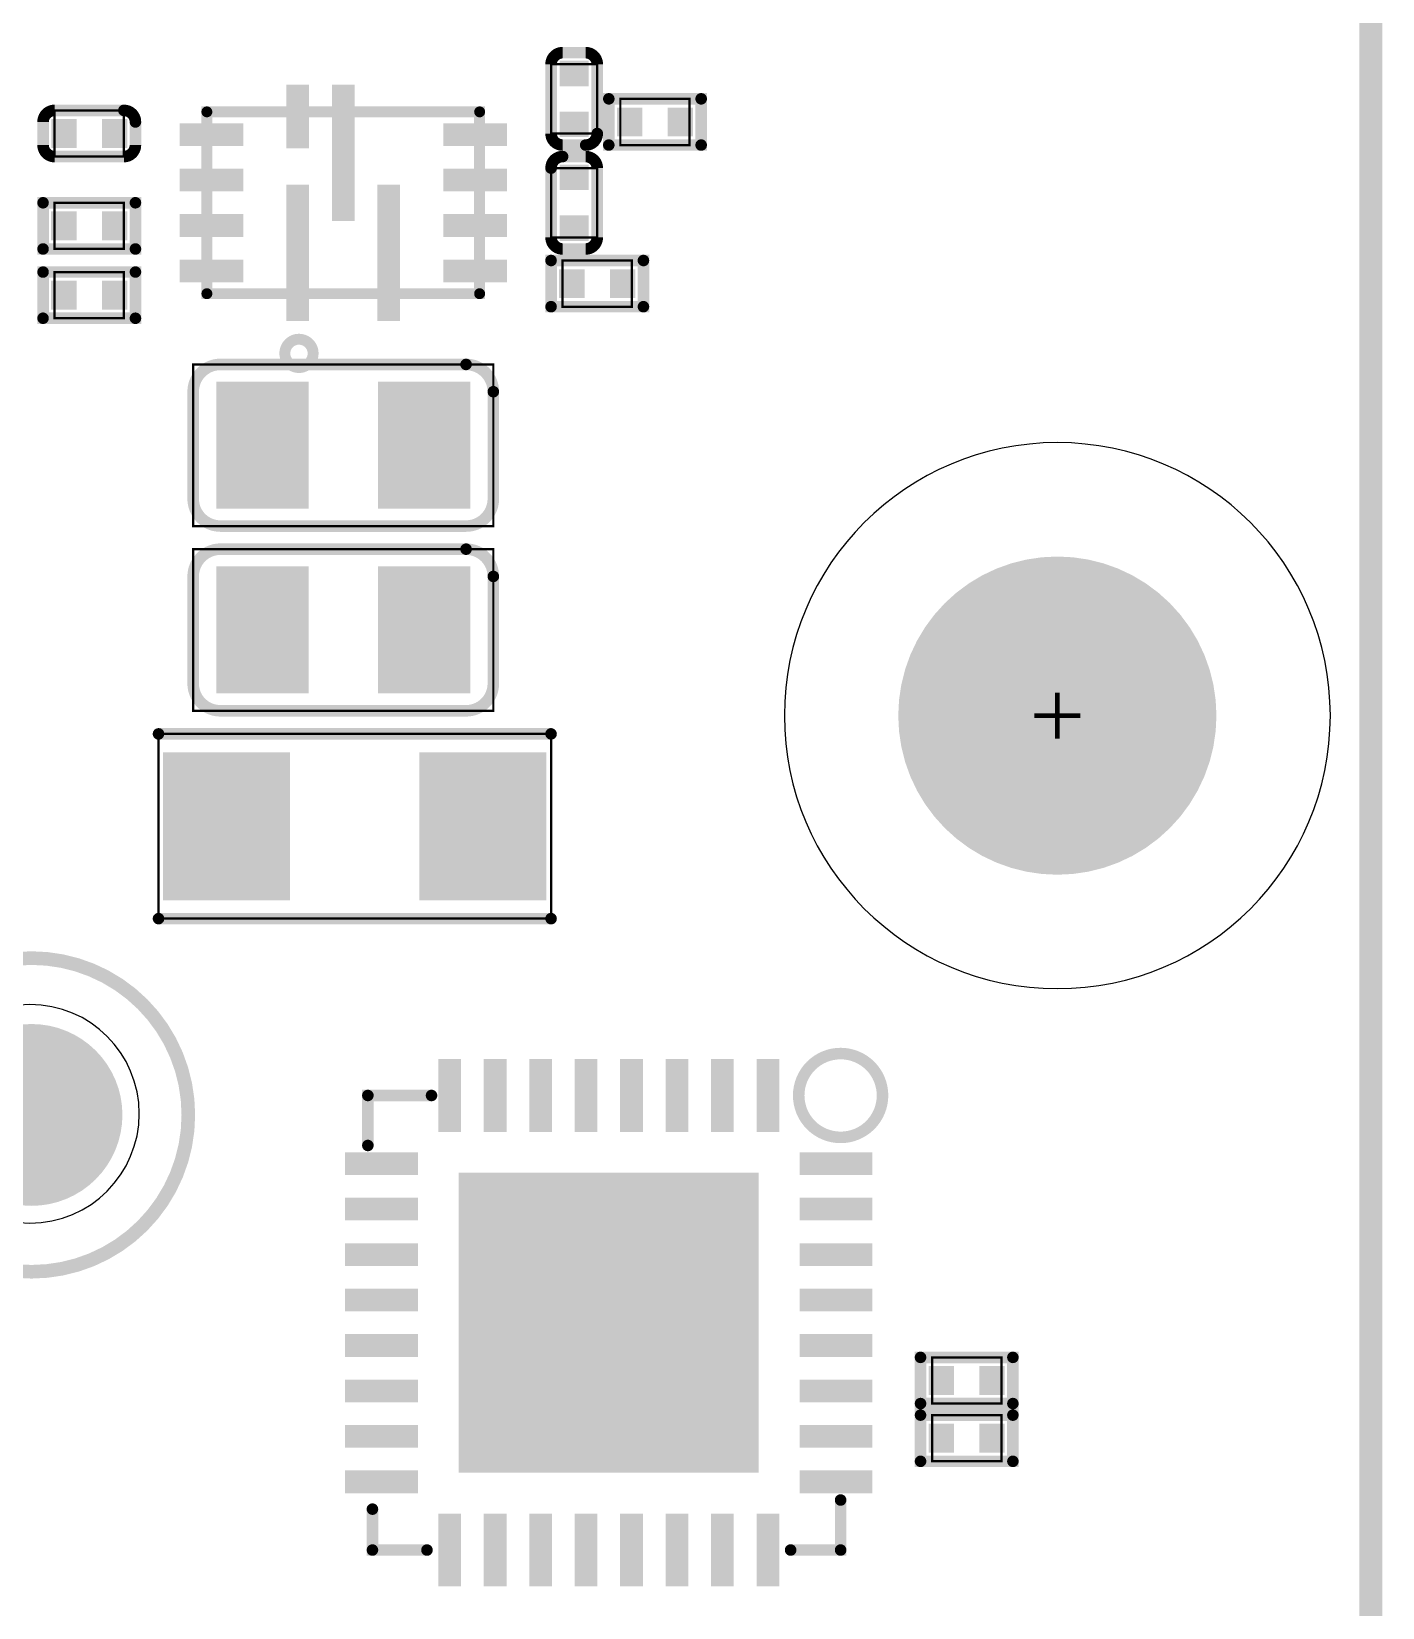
# Model space of a CAD drawing. Extents: x 60 to 160, y 44 to 135.
# Drawn here: x 145.16 to 160.02, y 71.93 to 89.26 of the extents above; entities that cross this region are included whole.
import ezdxf

# ---------------------------------------------------------------- set-up
doc = ezdxf.new("R2010")
doc.units = 0
doc.linetypes.add('KEEPOUT_00001000$0', pattern=[2, 1, 1])
doc.linetypes.add('KEEPOUT_10010100$0', pattern=[2, 1, 1])
for name, color, linetype in [('BOARD_OUTLINE_00', 255, 'CONTINUOUS'), ('DRIL_NPLTE_THRU_01', 3, 'CONTINUOUS'), ('DRIL_NPLTE_THRU_02', 253, 'CONTINUOUS'), ('DRIL_NPLTE_THRU_03', 4, 'CONTINUOUS'), ('DRIL_NPLTE_THRU_04', 253, 'CONTINUOUS'), ('DRIL_NPLTE_THRU_05', 210, 'CONTINUOUS'), ('DRIL_NPLTE_THRU_06', 253, 'CONTINUOUS'), ('DRIL_NPLTE_THRU_07', 57, 'CONTINUOUS'), ('DRIL_NPLTE_THRU_08', 231, 'CONTINUOUS'), ('DRIL_NPLTE_THRU_09', 253, 'CONTINUOUS'), ('DRIL_NPLTE_THRU_10', 112, 'CONTINUOUS'), ('DRIL_NPLTE_THRU_11', 216, 'CONTINUOUS'), ('DRIL_NPLTE_THRU_12', 5, 'CONTINUOUS'), ('DRIL_PLTE_THRU_01', 3, 'CONTINUOUS'), ('DRIL_PLTE_THRU_02', 253, 'CONTINUOUS'), ('DRIL_PLTE_THRU_03', 4, 'CONTINUOUS'), ('DRIL_PLTE_THRU_04', 253, 'CONTINUOUS'), ('DRIL_PLTE_THRU_05', 210, 'CONTINUOUS'), ('DRIL_PLTE_THRU_06', 253, 'CONTINUOUS'), ('DRIL_PLTE_THRU_07', 57, 'CONTINUOUS'), ('DRIL_PLTE_THRU_08', 231, 'CONTINUOUS'), ('DRIL_PLTE_THRU_09', 253, 'CONTINUOUS'), ('DRIL_PLTE_THRU_10', 112, 'CONTINUOUS'), ('DRIL_PLTE_THRU_11', 216, 'CONTINUOUS'), ('DRIL_PLTE_THRU_12', 5, 'CONTINUOUS'), ('DRIL_SYMBOL', 255, 'CONTINUOUS'), ('KEEPOUT_-1', 255, 'CONTINUOUS'), ('KEEPOUT_01', 43, 'CONTINUOUS'), ('PADS_BOT', 5, 'CONTINUOUS'), ('PADS_INNER', 3, 'CONTINUOUS'), ('PADS_TOP', 3, 'CONTINUOUS'), ('PADS_XR_121', 43, 'CONTINUOUS'), ('PART_TOP_2DLINE_00', 255, 'CONTINUOUS'), ('PART_TOP_2DLINE_01', 255, 'CONTINUOUS'), ('PART_TOP_2DLINE_116', 255, 'CONTINUOUS'), ('PART_TOP_2DLINE_117', 255, 'CONTINUOUS'), ('PART_TOP_2DLINE_118', 255, 'CONTINUOUS'), ('PART_TOP_2DLINE_119', 255, 'CONTINUOUS'), ('PART_TOP_2DLINE_126', 255, 'CONTINUOUS'), ('PART_TOP_COPPER_121', 255, 'CONTINUOUS'), ('PART_TOP_CUTOUT_01', 255, 'CONTINUOUS')]:
    doc.layers.add(name, color=color, linetype=linetype)

# ---------------------------------------------------------------- blocks, each defined once
blk = doc.blocks.new('BOARD_62')
at = {"layer": 'BOARD_OUTLINE_00', "const_width": 0.254}
blk.add_lwpolyline([(-3, 71.247506, -0.396432827), (0, 74.247506), (94.190152, 74.247506, -0.365948033), (97.190152, 71.247506), (97.190152, 3, -0.372393427), (94.190152, 0), (0, 0, -0.406057892), (-3, 3)], format="xyb", close=True, dxfattribs=at)
blk = doc.blocks.new('SMOOTH_0$127')
at = {"const_width": 0.0635}
blk.add_lwpolyline([(-0.03175, 0, 1), (0.03175, 0, 1)], format="xyb", close=True, dxfattribs=at)
blk = doc.blocks.new('SMOOTH_0$0254')
at = {"const_width": 0.0127}
blk.add_lwpolyline([(-0.00635, 0, 1), (0.00635, 0, 1)], format="xyb", close=True, dxfattribs=at)
blk = doc.blocks.new('PART_BODY_TOP_9')
at = {"layer": 'PART_TOP_2DLINE_01', "const_width": 0.127}
blk.add_lwpolyline([(1.651, 0.589, 0.414214), (1.351, 0.889), (-1.351, 0.889, 0.414214), (-1.651, 0.589), (-1.651, -0.589, 0.414214), (-1.351, -0.889), (1.351, -0.889, 0.414214), (1.651, -0.589)], format="xyb", close=True, dxfattribs=at)
at = {"layer": 'PART_TOP_2DLINE_118', "const_width": 0.0254}
blk.add_lwpolyline([(1.651, 0.889), (1.651, -0.889), (-1.651, -0.889), (-1.651, 0.889)], close=True, dxfattribs=at)
at = {"layer": 'PART_TOP_2DLINE_119', "const_width": 0.0254}
blk.add_lwpolyline([(1.651, 0.889), (1.651, -0.889), (-1.651, -0.889), (-1.651, 0.889)], close=True, dxfattribs=at)
at = {"layer": 'PART_TOP_2DLINE_01'}
for p in [(1.351, 0.889), (1.651, 0.589)]:
    blk.add_blockref('SMOOTH_0$127', p, dxfattribs=at)
at = {"layer": 'PART_TOP_2DLINE_118'}
for p in [(-1.651, 0.889), (1.651, 0.889), (-1.651, -0.889), (1.651, -0.889)]:
    blk.add_blockref('SMOOTH_0$0254', p, dxfattribs=at)
at = {"layer": 'PART_TOP_2DLINE_119'}
for p in [(-1.651, 0.889), (1.651, 0.889), (-1.651, -0.889), (1.651, -0.889)]:
    blk.add_blockref('SMOOTH_0$0254', p, dxfattribs=at)
blk = doc.blocks.new('DRIL_HOLE_0')
blk.add_lwpolyline([(0, 0, 1), (0, 0, 1)], format="xyb", close=True)
blk = doc.blocks.new('PAD_0')
blk.add_lwpolyline([(0, 0, 1), (0, 0, 1)], format="xyb", close=True)
blk = doc.blocks.new('PAD_5')
at = {"const_width": 1.016}
blk.add_lwpolyline([(-0.6985, 0), (0.6985, 0)], dxfattribs=at)
blk = doc.blocks.new('STK_TOP_97')
at = {"layer": 'DRIL_PLTE_THRU_01'}
blk.add_blockref('DRIL_HOLE_0', (0, 0), dxfattribs=at)
at = {"layer": 'DRIL_PLTE_THRU_02'}
blk.add_blockref('DRIL_HOLE_0', (0, 0), dxfattribs=at)
at = {"layer": 'DRIL_PLTE_THRU_03'}
blk.add_blockref('DRIL_HOLE_0', (0, 0), dxfattribs=at)
at = {"layer": 'DRIL_PLTE_THRU_04'}
blk.add_blockref('DRIL_HOLE_0', (0, 0), dxfattribs=at)
at = {"layer": 'DRIL_PLTE_THRU_05'}
blk.add_blockref('DRIL_HOLE_0', (0, 0), dxfattribs=at)
at = {"layer": 'DRIL_PLTE_THRU_06'}
blk.add_blockref('DRIL_HOLE_0', (0, 0), dxfattribs=at)
at = {"layer": 'DRIL_PLTE_THRU_07'}
blk.add_blockref('DRIL_HOLE_0', (0, 0), dxfattribs=at)
at = {"layer": 'DRIL_PLTE_THRU_08'}
blk.add_blockref('DRIL_HOLE_0', (0, 0), dxfattribs=at)
at = {"layer": 'DRIL_PLTE_THRU_09'}
blk.add_blockref('DRIL_HOLE_0', (0, 0), dxfattribs=at)
at = {"layer": 'DRIL_PLTE_THRU_10'}
blk.add_blockref('DRIL_HOLE_0', (0, 0), dxfattribs=at)
at = {"layer": 'DRIL_PLTE_THRU_11'}
blk.add_blockref('DRIL_HOLE_0', (0, 0), dxfattribs=at)
at = {"layer": 'DRIL_PLTE_THRU_12'}
blk.add_blockref('DRIL_HOLE_0', (0, 0), dxfattribs=at)
at = {"layer": 'PADS_BOT'}
blk.add_blockref('PAD_0', (0, 0), dxfattribs=at)
at = {"layer": 'PADS_INNER'}
blk.add_blockref('PAD_0', (0, 0), dxfattribs=at)
at = {"layer": 'PADS_TOP', "rotation": 90}
blk.add_blockref('PAD_5', (0, 0), dxfattribs=at)
blk = doc.blocks.new('SYM_TOP_12')
for name, p in [('STK_TOP_97', (-0.889, 0)), ('STK_TOP_97', (0.889, 0)), ('PART_BODY_TOP_9', (0, 0))]:
    blk.add_blockref(name, p)
blk = doc.blocks.new('PART_TOP_272')
blk.add_blockref('SYM_TOP_12', (0, 0))
blk = doc.blocks.new('PART_TOP_273')
blk.add_blockref('SYM_TOP_12', (0, 0))
blk = doc.blocks.new('PART_BODY_TOP_2')
at = {"layer": 'PART_TOP_2DLINE_01', "const_width": 0.127}
blk.add_lwpolyline([(-0.508, -0.127, 0.414214), (-0.381, -0.254), (0.381, -0.254, 0.414214), (0.508, -0.127), (0.508, 0.127, 0.414214), (0.381, 0.254), (-0.381, 0.254, 0.414214), (-0.508, 0.127)], format="xyb", close=True, dxfattribs=at)
at = {"layer": 'PART_TOP_2DLINE_116', "const_width": 0.0254}
blk.add_lwpolyline([(-0.381, 0.254), (-0.381, -0.254), (0.381, -0.254), (0.381, 0.254)], close=True, dxfattribs=at)
at = {"layer": 'PART_TOP_2DLINE_117', "const_width": 0.0254}
blk.add_lwpolyline([(-0.381, 0.254), (-0.381, -0.254), (0.381, -0.254), (0.381, 0.254)], close=True, dxfattribs=at)
at = {"layer": 'PART_TOP_2DLINE_01'}
for p in [(-0.508, -0.127), (-0.381, -0.254)]:
    blk.add_blockref('SMOOTH_0$127', p, dxfattribs=at)
at = {"layer": 'PART_TOP_2DLINE_116'}
for p in [(-0.381, 0.254), (0.381, 0.254), (-0.381, -0.254), (0.381, -0.254)]:
    blk.add_blockref('SMOOTH_0$0254', p, dxfattribs=at)
at = {"layer": 'PART_TOP_2DLINE_117'}
for p in [(-0.381, 0.254), (0.381, 0.254), (-0.381, -0.254), (0.381, -0.254)]:
    blk.add_blockref('SMOOTH_0$0254', p, dxfattribs=at)
blk = doc.blocks.new('PAD_3')
at = {"const_width": 0.2794}
blk.add_lwpolyline([(-0.15875, 0), (0.15875, 0)], dxfattribs=at)
blk = doc.blocks.new('STK_TOP_90')
at = {"layer": 'DRIL_PLTE_THRU_01'}
blk.add_blockref('DRIL_HOLE_0', (0, 0), dxfattribs=at)
at = {"layer": 'DRIL_PLTE_THRU_02'}
blk.add_blockref('DRIL_HOLE_0', (0, 0), dxfattribs=at)
at = {"layer": 'DRIL_PLTE_THRU_03'}
blk.add_blockref('DRIL_HOLE_0', (0, 0), dxfattribs=at)
at = {"layer": 'DRIL_PLTE_THRU_04'}
blk.add_blockref('DRIL_HOLE_0', (0, 0), dxfattribs=at)
at = {"layer": 'DRIL_PLTE_THRU_05'}
blk.add_blockref('DRIL_HOLE_0', (0, 0), dxfattribs=at)
at = {"layer": 'DRIL_PLTE_THRU_06'}
blk.add_blockref('DRIL_HOLE_0', (0, 0), dxfattribs=at)
at = {"layer": 'DRIL_PLTE_THRU_07'}
blk.add_blockref('DRIL_HOLE_0', (0, 0), dxfattribs=at)
at = {"layer": 'DRIL_PLTE_THRU_08'}
blk.add_blockref('DRIL_HOLE_0', (0, 0), dxfattribs=at)
at = {"layer": 'DRIL_PLTE_THRU_09'}
blk.add_blockref('DRIL_HOLE_0', (0, 0), dxfattribs=at)
at = {"layer": 'DRIL_PLTE_THRU_10'}
blk.add_blockref('DRIL_HOLE_0', (0, 0), dxfattribs=at)
at = {"layer": 'DRIL_PLTE_THRU_11'}
blk.add_blockref('DRIL_HOLE_0', (0, 0), dxfattribs=at)
at = {"layer": 'DRIL_PLTE_THRU_12'}
blk.add_blockref('DRIL_HOLE_0', (0, 0), dxfattribs=at)
at = {"layer": 'PADS_BOT'}
blk.add_blockref('PAD_0', (0, 0), dxfattribs=at)
at = {"layer": 'PADS_INNER'}
blk.add_blockref('PAD_0', (0, 0), dxfattribs=at)
at = {"layer": 'PADS_TOP', "rotation": 90}
blk.add_blockref('PAD_3', (0, 0), dxfattribs=at)
blk = doc.blocks.new('SYM_TOP_5')
for name, p in [('PART_BODY_TOP_2', (0, 0)), ('STK_TOP_90', (-0.279, 0)), ('STK_TOP_90', (0.279, 0))]:
    blk.add_blockref(name, p)
blk = doc.blocks.new('PART_TOP_279')
blk.add_blockref('SYM_TOP_5', (0, 0))
blk = doc.blocks.new('PART_TOP_282')
blk.add_blockref('SYM_TOP_5', (0, 0))
blk = doc.blocks.new('PART_TOP_283')
blk.add_blockref('SYM_TOP_5', (0, 0))
blk = doc.blocks.new('PART_BODY_TOP_16')
at = {"layer": 'KEEPOUT_-1', "linetype": 'KEEPOUT_00001000$0'}
blk.add_lwpolyline([(-3.003, 0, 1), (3.003, 0, 1)], format="xyb", close=True, dxfattribs=at)
at = {"layer": 'KEEPOUT_01', "linetype": 'KEEPOUT_00001000$0'}
blk.add_lwpolyline([(-3.003, 0, 1), (3.003, 0, 1)], format="xyb", close=True, dxfattribs=at)
blk = doc.blocks.new('DRIL_SYMBOL_3$5')
at = {"layer": 'DRIL_SYMBOL', "const_width": 0.0508}
for points in [[(0, -0.254), (0, 0.254)], [(-0.254, 0), (0.254, 0)]]:
    blk.add_lwpolyline(points, dxfattribs=at)
blk = doc.blocks.new('DRIL_HOLE_3$5')
at = {"const_width": 1.75}
blk.add_lwpolyline([(-0.875, 0, 1), (0.875, 0, 1)], format="xyb", close=True, dxfattribs=at)
blk.add_blockref('DRIL_SYMBOL_3$5', (0, 0))
blk = doc.blocks.new('PAD_10')
at = {"const_width": 1.75}
blk.add_lwpolyline([(0, -0.875, 1), (0, 0.875, 1)], format="xyb", close=True, dxfattribs=at)
blk = doc.blocks.new('STK_TOP_108')
at = {"layer": 'DRIL_NPLTE_THRU_01'}
blk.add_blockref('DRIL_HOLE_3$5', (0, 0), dxfattribs=at)
at = {"layer": 'DRIL_NPLTE_THRU_02'}
blk.add_blockref('DRIL_HOLE_3$5', (0, 0), dxfattribs=at)
at = {"layer": 'DRIL_NPLTE_THRU_03'}
blk.add_blockref('DRIL_HOLE_3$5', (0, 0), dxfattribs=at)
at = {"layer": 'DRIL_NPLTE_THRU_04'}
blk.add_blockref('DRIL_HOLE_3$5', (0, 0), dxfattribs=at)
at = {"layer": 'DRIL_NPLTE_THRU_05'}
blk.add_blockref('DRIL_HOLE_3$5', (0, 0), dxfattribs=at)
at = {"layer": 'DRIL_NPLTE_THRU_06'}
blk.add_blockref('DRIL_HOLE_3$5', (0, 0), dxfattribs=at)
at = {"layer": 'DRIL_NPLTE_THRU_07'}
blk.add_blockref('DRIL_HOLE_3$5', (0, 0), dxfattribs=at)
at = {"layer": 'DRIL_NPLTE_THRU_08'}
blk.add_blockref('DRIL_HOLE_3$5', (0, 0), dxfattribs=at)
at = {"layer": 'DRIL_NPLTE_THRU_09'}
blk.add_blockref('DRIL_HOLE_3$5', (0, 0), dxfattribs=at)
at = {"layer": 'DRIL_NPLTE_THRU_10'}
blk.add_blockref('DRIL_HOLE_3$5', (0, 0), dxfattribs=at)
at = {"layer": 'DRIL_NPLTE_THRU_11'}
blk.add_blockref('DRIL_HOLE_3$5', (0, 0), dxfattribs=at)
at = {"layer": 'DRIL_NPLTE_THRU_12'}
blk.add_blockref('DRIL_HOLE_3$5', (0, 0), dxfattribs=at)
at = {"layer": 'PADS_BOT'}
blk.add_blockref('PAD_10', (0, 0), dxfattribs=at)
at = {"layer": 'PADS_INNER'}
blk.add_blockref('PAD_10', (0, 0), dxfattribs=at)
at = {"layer": 'PADS_TOP'}
blk.add_blockref('PAD_10', (0, 0), dxfattribs=at)
blk = doc.blocks.new('SYM_TOP_19')
for name in ['PART_BODY_TOP_16', 'STK_TOP_108']:
    blk.add_blockref(name, (0, 0))
blk = doc.blocks.new('PART_TOP_324')
blk.add_blockref('SYM_TOP_19', (0, 0))
blk = doc.blocks.new('PART_BODY_TOP_30')
at = {"layer": 'KEEPOUT_01', "linetype": 'KEEPOUT_10010100$0'}
blk.add_lwpolyline([(-1.219, 0.013, 1), (1.185, 0.013, 1)], format="xyb", close=True, dxfattribs=at)
at = {"layer": 'PART_TOP_COPPER_121', "const_width": 1}
blk.add_lwpolyline([(0.5, 0, 1), (-0.5, 0, 1)], format="xyb", close=True, dxfattribs=at)
at = {"layer": 'PART_TOP_CUTOUT_01', "const_width": 0.15}
blk.add_lwpolyline([(1.725, 0, 1), (-1.725, 0, 1)], format="xyb", close=True, dxfattribs=at)
blk = doc.blocks.new('PAD_31')
at = {"const_width": 1}
blk.add_lwpolyline([(0, -0.5, 1), (0, 0.5, 1)], format="xyb", close=True, dxfattribs=at)
blk = doc.blocks.new('PAD_49')
at = {"const_width": 0.5}
blk.add_lwpolyline([(0, -0.25, 1), (0, 0.25, 1)], format="xyb", close=True, dxfattribs=at)
blk = doc.blocks.new('STK_TOP_410')
at = {"layer": 'DRIL_PLTE_THRU_01'}
blk.add_blockref('DRIL_HOLE_0', (0, 0), dxfattribs=at)
at = {"layer": 'DRIL_PLTE_THRU_02'}
blk.add_blockref('DRIL_HOLE_0', (0, 0), dxfattribs=at)
at = {"layer": 'DRIL_PLTE_THRU_03'}
blk.add_blockref('DRIL_HOLE_0', (0, 0), dxfattribs=at)
at = {"layer": 'DRIL_PLTE_THRU_04'}
blk.add_blockref('DRIL_HOLE_0', (0, 0), dxfattribs=at)
at = {"layer": 'DRIL_PLTE_THRU_05'}
blk.add_blockref('DRIL_HOLE_0', (0, 0), dxfattribs=at)
at = {"layer": 'DRIL_PLTE_THRU_06'}
blk.add_blockref('DRIL_HOLE_0', (0, 0), dxfattribs=at)
at = {"layer": 'DRIL_PLTE_THRU_07'}
blk.add_blockref('DRIL_HOLE_0', (0, 0), dxfattribs=at)
at = {"layer": 'DRIL_PLTE_THRU_08'}
blk.add_blockref('DRIL_HOLE_0', (0, 0), dxfattribs=at)
at = {"layer": 'DRIL_PLTE_THRU_09'}
blk.add_blockref('DRIL_HOLE_0', (0, 0), dxfattribs=at)
at = {"layer": 'DRIL_PLTE_THRU_10'}
blk.add_blockref('DRIL_HOLE_0', (0, 0), dxfattribs=at)
at = {"layer": 'DRIL_PLTE_THRU_11'}
blk.add_blockref('DRIL_HOLE_0', (0, 0), dxfattribs=at)
at = {"layer": 'DRIL_PLTE_THRU_12'}
blk.add_blockref('DRIL_HOLE_0', (0, 0), dxfattribs=at)
at = {"layer": 'PADS_BOT'}
blk.add_blockref('PAD_0', (0, 0), dxfattribs=at)
at = {"layer": 'PADS_INNER'}
blk.add_blockref('PAD_0', (0, 0), dxfattribs=at)
at = {"layer": 'PADS_TOP'}
blk.add_blockref('PAD_49', (0, 0), dxfattribs=at)
at = {"layer": 'PADS_XR_121'}
blk.add_blockref('PAD_31', (0, 0), dxfattribs=at)
blk = doc.blocks.new('SYM_TOP_33')
for name in ['PART_BODY_TOP_30', 'STK_TOP_410']:
    blk.add_blockref(name, (0, 0))
blk = doc.blocks.new('PART_TOP_348')
blk.add_blockref('SYM_TOP_33', (0, 0))
blk = doc.blocks.new('PART_BODY_TOP_41')
at = {"layer": 'PART_TOP_2DLINE_01', "const_width": 0.127}
for points in [[(2.159, 1.016), (-2.159, 1.016)], [(2.159, -1.016), (-2.159, -1.016)]]:
    blk.add_lwpolyline(points, dxfattribs=at)
at = {"layer": 'PART_TOP_2DLINE_116', "const_width": 0.0254}
blk.add_lwpolyline([(2.159, 1.016), (-2.159, 1.016), (-2.159, -1.016), (2.159, -1.016)], close=True, dxfattribs=at)
at = {"layer": 'PART_TOP_2DLINE_117', "const_width": 0.0254}
blk.add_lwpolyline([(2.159, 1.016), (-2.159, 1.016), (-2.159, -1.016), (2.159, -1.016)], close=True, dxfattribs=at)
at = {"layer": 'PART_TOP_2DLINE_01'}
for p in [(-2.159, 1.016), (2.159, 1.016), (-2.159, -1.016), (2.159, -1.016)]:
    blk.add_blockref('SMOOTH_0$127', p, dxfattribs=at)
at = {"layer": 'PART_TOP_2DLINE_116'}
for p in [(-2.159, 1.016), (2.159, 1.016), (-2.159, -1.016), (2.159, -1.016)]:
    blk.add_blockref('SMOOTH_0$0254', p, dxfattribs=at)
at = {"layer": 'PART_TOP_2DLINE_117'}
for p in [(-2.159, 1.016), (2.159, 1.016), (-2.159, -1.016), (2.159, -1.016)]:
    blk.add_blockref('SMOOTH_0$0254', p, dxfattribs=at)
blk = doc.blocks.new('PAD_4')
at = {"const_width": 1.397}
blk.add_lwpolyline([(-0.8128, 0), (0.8128, 0)], dxfattribs=at)
blk = doc.blocks.new('STK_TOP_96')
at = {"layer": 'DRIL_PLTE_THRU_01'}
blk.add_blockref('DRIL_HOLE_0', (0, 0), dxfattribs=at)
at = {"layer": 'DRIL_PLTE_THRU_02'}
blk.add_blockref('DRIL_HOLE_0', (0, 0), dxfattribs=at)
at = {"layer": 'DRIL_PLTE_THRU_03'}
blk.add_blockref('DRIL_HOLE_0', (0, 0), dxfattribs=at)
at = {"layer": 'DRIL_PLTE_THRU_04'}
blk.add_blockref('DRIL_HOLE_0', (0, 0), dxfattribs=at)
at = {"layer": 'DRIL_PLTE_THRU_05'}
blk.add_blockref('DRIL_HOLE_0', (0, 0), dxfattribs=at)
at = {"layer": 'DRIL_PLTE_THRU_06'}
blk.add_blockref('DRIL_HOLE_0', (0, 0), dxfattribs=at)
at = {"layer": 'DRIL_PLTE_THRU_07'}
blk.add_blockref('DRIL_HOLE_0', (0, 0), dxfattribs=at)
at = {"layer": 'DRIL_PLTE_THRU_08'}
blk.add_blockref('DRIL_HOLE_0', (0, 0), dxfattribs=at)
at = {"layer": 'DRIL_PLTE_THRU_09'}
blk.add_blockref('DRIL_HOLE_0', (0, 0), dxfattribs=at)
at = {"layer": 'DRIL_PLTE_THRU_10'}
blk.add_blockref('DRIL_HOLE_0', (0, 0), dxfattribs=at)
at = {"layer": 'DRIL_PLTE_THRU_11'}
blk.add_blockref('DRIL_HOLE_0', (0, 0), dxfattribs=at)
at = {"layer": 'DRIL_PLTE_THRU_12'}
blk.add_blockref('DRIL_HOLE_0', (0, 0), dxfattribs=at)
at = {"layer": 'PADS_BOT'}
blk.add_blockref('PAD_0', (0, 0), dxfattribs=at)
at = {"layer": 'PADS_INNER'}
blk.add_blockref('PAD_0', (0, 0), dxfattribs=at)
at = {"layer": 'PADS_TOP', "rotation": 90}
blk.add_blockref('PAD_4', (0, 0), dxfattribs=at)
blk = doc.blocks.new('SYM_TOP_44')
for name, p in [('STK_TOP_96', (-1.41, 0)), ('STK_TOP_96', (1.41, 0)), ('PART_BODY_TOP_41', (0, 0))]:
    blk.add_blockref(name, p)
blk = doc.blocks.new('PART_TOP_541')
blk.add_blockref('SYM_TOP_44', (0, 0))
blk = doc.blocks.new('PART_BODY_TOP_36')
at = {"layer": 'PART_TOP_2DLINE_01', "const_width": 0.127}
blk.add_lwpolyline([(-0.508, 0.254), (0.508, 0.254), (0.508, -0.254), (-0.508, -0.254)], close=True, dxfattribs=at)
at = {"layer": 'PART_TOP_2DLINE_118', "const_width": 0.0254}
blk.add_lwpolyline([(-0.381, 0.254), (0.381, 0.254), (0.381, -0.254), (-0.381, -0.254)], close=True, dxfattribs=at)
at = {"layer": 'PART_TOP_2DLINE_119', "const_width": 0.0254}
blk.add_lwpolyline([(-0.381, 0.254), (0.381, 0.254), (0.381, -0.254), (-0.381, -0.254)], close=True, dxfattribs=at)
at = {"layer": 'PART_TOP_2DLINE_01'}
for p in [(-0.508, 0.254), (0.508, 0.254), (-0.508, -0.254), (0.508, -0.254)]:
    blk.add_blockref('SMOOTH_0$127', p, dxfattribs=at)
at = {"layer": 'PART_TOP_2DLINE_118'}
for p in [(-0.381, 0.254), (0.381, 0.254), (-0.381, -0.254), (0.381, -0.254)]:
    blk.add_blockref('SMOOTH_0$0254', p, dxfattribs=at)
at = {"layer": 'PART_TOP_2DLINE_119'}
for p in [(-0.381, 0.254), (0.381, 0.254), (-0.381, -0.254), (0.381, -0.254)]:
    blk.add_blockref('SMOOTH_0$0254', p, dxfattribs=at)
blk = doc.blocks.new('SYM_TOP_39')
for name, p in [('PART_BODY_TOP_36', (0, 0)), ('STK_TOP_90', (-0.2794, 0)), ('STK_TOP_90', (0.2794, 0))]:
    blk.add_blockref(name, p)
blk = doc.blocks.new('PART_TOP_542')
blk.add_blockref('SYM_TOP_39', (0, 0))
blk = doc.blocks.new('PART_TOP_543')
blk.add_blockref('SYM_TOP_39', (0, 0))
blk = doc.blocks.new('PART_TOP_546')
blk.add_blockref('SYM_TOP_39', (0, 0))
blk = doc.blocks.new('PART_TOP_561')
blk.add_blockref('SYM_TOP_39', (0, 0))
blk = doc.blocks.new('PART_TOP_562')
blk.add_blockref('SYM_TOP_39', (0, 0))
blk = doc.blocks.new('SMOOTH_0$119888')
at = {"const_width": 0.059944}
blk.add_lwpolyline([(-0.029972, 0, 1), (0.029972, 0, 1)], format="xyb", close=True, dxfattribs=at)
blk = doc.blocks.new('PART_BODY_TOP_56')
at = {"layer": 'PART_TOP_2DLINE_00', "const_width": 0.12}
blk.add_lwpolyline([(1, 1.5), (-1, 1.5), (-1, -1.5), (1, -1.5)], close=True, dxfattribs=at)
blk.add_lwpolyline([(-1.501, 0.487, 1), (-1.812, 0.487, 1)], format="xyb", close=True, dxfattribs=at)
at = {"layer": 'PART_TOP_2DLINE_00'}
for p in [(-1, 1.5), (1, 1.5), (-1, -1.5), (1, -1.5)]:
    blk.add_blockref('SMOOTH_0$119888', p, dxfattribs=at)
blk = doc.blocks.new('PAD_77')
at = {"const_width": 0.250012}
blk.add_lwpolyline([(-0.749998, 0), (0.749998, 0)], dxfattribs=at)
blk = doc.blocks.new('STK_TOP_190')
at = {"layer": 'DRIL_PLTE_THRU_01'}
blk.add_blockref('DRIL_HOLE_0', (0, 0), dxfattribs=at)
at = {"layer": 'DRIL_PLTE_THRU_02'}
blk.add_blockref('DRIL_HOLE_0', (0, 0), dxfattribs=at)
at = {"layer": 'DRIL_PLTE_THRU_03'}
blk.add_blockref('DRIL_HOLE_0', (0, 0), dxfattribs=at)
at = {"layer": 'DRIL_PLTE_THRU_04'}
blk.add_blockref('DRIL_HOLE_0', (0, 0), dxfattribs=at)
at = {"layer": 'DRIL_PLTE_THRU_05'}
blk.add_blockref('DRIL_HOLE_0', (0, 0), dxfattribs=at)
at = {"layer": 'DRIL_PLTE_THRU_06'}
blk.add_blockref('DRIL_HOLE_0', (0, 0), dxfattribs=at)
at = {"layer": 'DRIL_PLTE_THRU_07'}
blk.add_blockref('DRIL_HOLE_0', (0, 0), dxfattribs=at)
at = {"layer": 'DRIL_PLTE_THRU_08'}
blk.add_blockref('DRIL_HOLE_0', (0, 0), dxfattribs=at)
at = {"layer": 'DRIL_PLTE_THRU_09'}
blk.add_blockref('DRIL_HOLE_0', (0, 0), dxfattribs=at)
at = {"layer": 'DRIL_PLTE_THRU_10'}
blk.add_blockref('DRIL_HOLE_0', (0, 0), dxfattribs=at)
at = {"layer": 'DRIL_PLTE_THRU_11'}
blk.add_blockref('DRIL_HOLE_0', (0, 0), dxfattribs=at)
at = {"layer": 'DRIL_PLTE_THRU_12'}
blk.add_blockref('DRIL_HOLE_0', (0, 0), dxfattribs=at)
at = {"layer": 'PADS_BOT'}
blk.add_blockref('PAD_0', (0, 0), dxfattribs=at)
at = {"layer": 'PADS_INNER'}
blk.add_blockref('PAD_0', (0, 0), dxfattribs=at)
at = {"layer": 'PADS_TOP'}
blk.add_blockref('PAD_77', (0, 0), dxfattribs=at)
blk = doc.blocks.new('PAD_78')
at = {"const_width": 0.25}
blk.add_lwpolyline([(-0.35, 0), (0.35, 0)], dxfattribs=at)
blk = doc.blocks.new('STK_TOP_191')
at = {"layer": 'DRIL_PLTE_THRU_01'}
blk.add_blockref('DRIL_HOLE_0', (0, 0), dxfattribs=at)
at = {"layer": 'DRIL_PLTE_THRU_02'}
blk.add_blockref('DRIL_HOLE_0', (0, 0), dxfattribs=at)
at = {"layer": 'DRIL_PLTE_THRU_03'}
blk.add_blockref('DRIL_HOLE_0', (0, 0), dxfattribs=at)
at = {"layer": 'DRIL_PLTE_THRU_04'}
blk.add_blockref('DRIL_HOLE_0', (0, 0), dxfattribs=at)
at = {"layer": 'DRIL_PLTE_THRU_05'}
blk.add_blockref('DRIL_HOLE_0', (0, 0), dxfattribs=at)
at = {"layer": 'DRIL_PLTE_THRU_06'}
blk.add_blockref('DRIL_HOLE_0', (0, 0), dxfattribs=at)
at = {"layer": 'DRIL_PLTE_THRU_07'}
blk.add_blockref('DRIL_HOLE_0', (0, 0), dxfattribs=at)
at = {"layer": 'DRIL_PLTE_THRU_08'}
blk.add_blockref('DRIL_HOLE_0', (0, 0), dxfattribs=at)
at = {"layer": 'DRIL_PLTE_THRU_09'}
blk.add_blockref('DRIL_HOLE_0', (0, 0), dxfattribs=at)
at = {"layer": 'DRIL_PLTE_THRU_10'}
blk.add_blockref('DRIL_HOLE_0', (0, 0), dxfattribs=at)
at = {"layer": 'DRIL_PLTE_THRU_11'}
blk.add_blockref('DRIL_HOLE_0', (0, 0), dxfattribs=at)
at = {"layer": 'DRIL_PLTE_THRU_12'}
blk.add_blockref('DRIL_HOLE_0', (0, 0), dxfattribs=at)
at = {"layer": 'PADS_BOT'}
blk.add_blockref('PAD_0', (0, 0), dxfattribs=at)
at = {"layer": 'PADS_INNER'}
blk.add_blockref('PAD_0', (0, 0), dxfattribs=at)
at = {"layer": 'PADS_TOP', "rotation": 90}
blk.add_blockref('PAD_78', (0, 0), dxfattribs=at)
blk = doc.blocks.new('STK_TOP_192')
at = {"layer": 'DRIL_PLTE_THRU_01'}
blk.add_blockref('DRIL_HOLE_0', (0, 0), dxfattribs=at)
at = {"layer": 'DRIL_PLTE_THRU_02'}
blk.add_blockref('DRIL_HOLE_0', (0, 0), dxfattribs=at)
at = {"layer": 'DRIL_PLTE_THRU_03'}
blk.add_blockref('DRIL_HOLE_0', (0, 0), dxfattribs=at)
at = {"layer": 'DRIL_PLTE_THRU_04'}
blk.add_blockref('DRIL_HOLE_0', (0, 0), dxfattribs=at)
at = {"layer": 'DRIL_PLTE_THRU_05'}
blk.add_blockref('DRIL_HOLE_0', (0, 0), dxfattribs=at)
at = {"layer": 'DRIL_PLTE_THRU_06'}
blk.add_blockref('DRIL_HOLE_0', (0, 0), dxfattribs=at)
at = {"layer": 'DRIL_PLTE_THRU_07'}
blk.add_blockref('DRIL_HOLE_0', (0, 0), dxfattribs=at)
at = {"layer": 'DRIL_PLTE_THRU_08'}
blk.add_blockref('DRIL_HOLE_0', (0, 0), dxfattribs=at)
at = {"layer": 'DRIL_PLTE_THRU_09'}
blk.add_blockref('DRIL_HOLE_0', (0, 0), dxfattribs=at)
at = {"layer": 'DRIL_PLTE_THRU_10'}
blk.add_blockref('DRIL_HOLE_0', (0, 0), dxfattribs=at)
at = {"layer": 'DRIL_PLTE_THRU_11'}
blk.add_blockref('DRIL_HOLE_0', (0, 0), dxfattribs=at)
at = {"layer": 'DRIL_PLTE_THRU_12'}
blk.add_blockref('DRIL_HOLE_0', (0, 0), dxfattribs=at)
at = {"layer": 'PADS_BOT'}
blk.add_blockref('PAD_0', (0, 0), dxfattribs=at)
at = {"layer": 'PADS_INNER'}
blk.add_blockref('PAD_0', (0, 0), dxfattribs=at)
at = {"layer": 'PADS_TOP'}
blk.add_blockref('PAD_78', (0, 0), dxfattribs=at)
blk = doc.blocks.new('SYM_TOP_59')
for name, p in [('STK_TOP_191', (-0.75, 1.45)), ('STK_TOP_191', (-0.25, 1.45)), ('STK_TOP_191', (0.25, 1.45)), ('STK_TOP_191', (0.75, 1.45)), ('PART_BODY_TOP_56', (0, 0)), ('STK_TOP_190', (-0.55, 0.5)), ('STK_TOP_192', (0.95, 0.5)), ('STK_TOP_190', (0.55, 0)), ('STK_TOP_190', (-0.55, -0.5)), ('STK_TOP_191', (-0.75, -1.45)), ('STK_TOP_191', (-0.25, -1.45)), ('STK_TOP_191', (0.25, -1.45)), ('STK_TOP_191', (0.75, -1.45))]:
    blk.add_blockref(name, p)
blk = doc.blocks.new('PART_TOP_689')
blk.add_blockref('SYM_TOP_59', (0, 0))
blk = doc.blocks.new('PART_BODY_TOP_58')
at = {"layer": 'PART_TOP_2DLINE_126', "const_width": 0.127}
for points in [[(-2, 2.5), (-2.55, 2.5), (-2.55, 1.95)], [(2, 2.5), (2.6, 2.5), (2.6, 2.05)], [(2.65, -1.95), (2.65, -2.5), (1.95, -2.5)]]:
    blk.add_lwpolyline(points, dxfattribs=at)
blk.add_lwpolyline([(-3.011, -2.5, 1), (-2.089, -2.5, 1)], format="xyb", close=True, dxfattribs=at)
at = {"layer": 'PART_TOP_2DLINE_126'}
for p in [(-2.55, 2.5), (-2, 2.5), (2, 2.5), (2.6, 2.5), (2.6, 2.05), (-2.55, 1.95), (2.65, -1.95), (1.95, -2.5), (2.65, -2.5)]:
    blk.add_blockref('SMOOTH_0$127', p, dxfattribs=at)
blk = doc.blocks.new('PAD_79')
at = {"const_width": 0.25}
blk.add_lwpolyline([(-0.4, 0), (0.4, 0)], dxfattribs=at)
blk = doc.blocks.new('STK_TOP_193')
at = {"layer": 'DRIL_PLTE_THRU_01'}
blk.add_blockref('DRIL_HOLE_0', (0, 0), dxfattribs=at)
at = {"layer": 'DRIL_PLTE_THRU_02'}
blk.add_blockref('DRIL_HOLE_0', (0, 0), dxfattribs=at)
at = {"layer": 'DRIL_PLTE_THRU_03'}
blk.add_blockref('DRIL_HOLE_0', (0, 0), dxfattribs=at)
at = {"layer": 'DRIL_PLTE_THRU_04'}
blk.add_blockref('DRIL_HOLE_0', (0, 0), dxfattribs=at)
at = {"layer": 'DRIL_PLTE_THRU_05'}
blk.add_blockref('DRIL_HOLE_0', (0, 0), dxfattribs=at)
at = {"layer": 'DRIL_PLTE_THRU_06'}
blk.add_blockref('DRIL_HOLE_0', (0, 0), dxfattribs=at)
at = {"layer": 'DRIL_PLTE_THRU_07'}
blk.add_blockref('DRIL_HOLE_0', (0, 0), dxfattribs=at)
at = {"layer": 'DRIL_PLTE_THRU_08'}
blk.add_blockref('DRIL_HOLE_0', (0, 0), dxfattribs=at)
at = {"layer": 'DRIL_PLTE_THRU_09'}
blk.add_blockref('DRIL_HOLE_0', (0, 0), dxfattribs=at)
at = {"layer": 'DRIL_PLTE_THRU_10'}
blk.add_blockref('DRIL_HOLE_0', (0, 0), dxfattribs=at)
at = {"layer": 'DRIL_PLTE_THRU_11'}
blk.add_blockref('DRIL_HOLE_0', (0, 0), dxfattribs=at)
at = {"layer": 'DRIL_PLTE_THRU_12'}
blk.add_blockref('DRIL_HOLE_0', (0, 0), dxfattribs=at)
at = {"layer": 'PADS_BOT'}
blk.add_blockref('PAD_0', (0, 0), dxfattribs=at)
at = {"layer": 'PADS_INNER'}
blk.add_blockref('PAD_0', (0, 0), dxfattribs=at)
at = {"layer": 'PADS_TOP', "rotation": 90}
blk.add_blockref('PAD_79', (0, 0), dxfattribs=at)
blk = doc.blocks.new('STK_TOP_194')
at = {"layer": 'DRIL_PLTE_THRU_01'}
blk.add_blockref('DRIL_HOLE_0', (0, 0), dxfattribs=at)
at = {"layer": 'DRIL_PLTE_THRU_02'}
blk.add_blockref('DRIL_HOLE_0', (0, 0), dxfattribs=at)
at = {"layer": 'DRIL_PLTE_THRU_03'}
blk.add_blockref('DRIL_HOLE_0', (0, 0), dxfattribs=at)
at = {"layer": 'DRIL_PLTE_THRU_04'}
blk.add_blockref('DRIL_HOLE_0', (0, 0), dxfattribs=at)
at = {"layer": 'DRIL_PLTE_THRU_05'}
blk.add_blockref('DRIL_HOLE_0', (0, 0), dxfattribs=at)
at = {"layer": 'DRIL_PLTE_THRU_06'}
blk.add_blockref('DRIL_HOLE_0', (0, 0), dxfattribs=at)
at = {"layer": 'DRIL_PLTE_THRU_07'}
blk.add_blockref('DRIL_HOLE_0', (0, 0), dxfattribs=at)
at = {"layer": 'DRIL_PLTE_THRU_08'}
blk.add_blockref('DRIL_HOLE_0', (0, 0), dxfattribs=at)
at = {"layer": 'DRIL_PLTE_THRU_09'}
blk.add_blockref('DRIL_HOLE_0', (0, 0), dxfattribs=at)
at = {"layer": 'DRIL_PLTE_THRU_10'}
blk.add_blockref('DRIL_HOLE_0', (0, 0), dxfattribs=at)
at = {"layer": 'DRIL_PLTE_THRU_11'}
blk.add_blockref('DRIL_HOLE_0', (0, 0), dxfattribs=at)
at = {"layer": 'DRIL_PLTE_THRU_12'}
blk.add_blockref('DRIL_HOLE_0', (0, 0), dxfattribs=at)
at = {"layer": 'PADS_BOT'}
blk.add_blockref('PAD_0', (0, 0), dxfattribs=at)
at = {"layer": 'PADS_INNER'}
blk.add_blockref('PAD_0', (0, 0), dxfattribs=at)
at = {"layer": 'PADS_TOP'}
blk.add_blockref('PAD_79', (0, 0), dxfattribs=at)
blk = doc.blocks.new('PAD_80')
at = {"const_width": 3.3}
blk.add_lwpolyline([(-1.65, 0), (1.65, 0)], dxfattribs=at)
blk = doc.blocks.new('STK_TOP_195')
at = {"layer": 'DRIL_PLTE_THRU_01'}
blk.add_blockref('DRIL_HOLE_0', (0, 0), dxfattribs=at)
at = {"layer": 'DRIL_PLTE_THRU_02'}
blk.add_blockref('DRIL_HOLE_0', (0, 0), dxfattribs=at)
at = {"layer": 'DRIL_PLTE_THRU_03'}
blk.add_blockref('DRIL_HOLE_0', (0, 0), dxfattribs=at)
at = {"layer": 'DRIL_PLTE_THRU_04'}
blk.add_blockref('DRIL_HOLE_0', (0, 0), dxfattribs=at)
at = {"layer": 'DRIL_PLTE_THRU_05'}
blk.add_blockref('DRIL_HOLE_0', (0, 0), dxfattribs=at)
at = {"layer": 'DRIL_PLTE_THRU_06'}
blk.add_blockref('DRIL_HOLE_0', (0, 0), dxfattribs=at)
at = {"layer": 'DRIL_PLTE_THRU_07'}
blk.add_blockref('DRIL_HOLE_0', (0, 0), dxfattribs=at)
at = {"layer": 'DRIL_PLTE_THRU_08'}
blk.add_blockref('DRIL_HOLE_0', (0, 0), dxfattribs=at)
at = {"layer": 'DRIL_PLTE_THRU_09'}
blk.add_blockref('DRIL_HOLE_0', (0, 0), dxfattribs=at)
at = {"layer": 'DRIL_PLTE_THRU_10'}
blk.add_blockref('DRIL_HOLE_0', (0, 0), dxfattribs=at)
at = {"layer": 'DRIL_PLTE_THRU_11'}
blk.add_blockref('DRIL_HOLE_0', (0, 0), dxfattribs=at)
at = {"layer": 'DRIL_PLTE_THRU_12'}
blk.add_blockref('DRIL_HOLE_0', (0, 0), dxfattribs=at)
at = {"layer": 'PADS_BOT'}
blk.add_blockref('PAD_0', (0, 0), dxfattribs=at)
at = {"layer": 'PADS_INNER'}
blk.add_blockref('PAD_0', (0, 0), dxfattribs=at)
at = {"layer": 'PADS_TOP'}
blk.add_blockref('PAD_80', (0, 0), dxfattribs=at)
blk = doc.blocks.new('SYM_TOP_61')
for name, p in [('STK_TOP_193', (-1.75, 2.5)), ('STK_TOP_193', (-1.25, 2.5)), ('STK_TOP_193', (-0.75, 2.5)), ('STK_TOP_193', (-0.25, 2.5)), ('STK_TOP_193', (0.25, 2.5)), ('STK_TOP_193', (0.75, 2.5)), ('STK_TOP_193', (1.25, 2.5)), ('STK_TOP_193', (1.75, 2.5)), ('PART_BODY_TOP_58', (0, 0)), ('STK_TOP_194', (-2.5, 1.75)), ('STK_TOP_194', (2.5, 1.75)), ('STK_TOP_195', (0, 0)), ('STK_TOP_194', (-2.5, 1.25)), ('STK_TOP_194', (2.5, 1.25)), ('STK_TOP_194', (-2.5, 0.75)), ('STK_TOP_194', (2.5, 0.75)), ('STK_TOP_194', (-2.5, 0.25)), ('STK_TOP_194', (2.5, 0.25)), ('STK_TOP_194', (-2.5, -0.25)), ('STK_TOP_194', (2.5, -0.25)), ('STK_TOP_194', (-2.5, -0.75)), ('STK_TOP_194', (2.5, -0.75)), ('STK_TOP_194', (-2.5, -1.25)), ('STK_TOP_194', (2.5, -1.25)), ('STK_TOP_194', (-2.5, -1.75)), ('STK_TOP_194', (2.5, -1.75)), ('STK_TOP_193', (-1.75, -2.5)), ('STK_TOP_193', (-1.25, -2.5)), ('STK_TOP_193', (-0.75, -2.5)), ('STK_TOP_193', (-0.25, -2.5)), ('STK_TOP_193', (0.25, -2.5)), ('STK_TOP_193', (0.75, -2.5)), ('STK_TOP_193', (1.25, -2.5)), ('STK_TOP_193', (1.75, -2.5))]:
    blk.add_blockref(name, p)
blk = doc.blocks.new('PART_TOP_690')
blk.add_blockref('SYM_TOP_61', (0, 0))
blk = doc.blocks.new('PART_TOP_874')
blk.add_blockref('SYM_TOP_39', (0, 0))

msp = doc.modelspace()

# ---------------------------------------------------------------- block references
for name, p in [('BOARD_62', (62.704, 60.048)), ('PART_TOP_874', (152.019, 88.265)), ('PART_TOP_543', (145.796, 87.122)), ('PART_TOP_546', (151.384, 86.487)), ('PART_TOP_272', (148.59, 84.709)), ('PART_TOP_324', (156.445, 81.735)), ('PART_TOP_273', (148.59, 82.677)), ('PART_TOP_541', (148.717, 80.518)), ('PART_TOP_348', (145.161, 77.343))]:
    msp.add_blockref(name, p)
for name, p, rotation in [('PART_TOP_282', (151.13, 88.519), 90), ('PART_TOP_689', (148.59, 87.376), 90), ('PART_TOP_283', (145.796, 88.138), 180), ('PART_TOP_279', (151.13, 87.376), 270), ('PART_TOP_542', (145.796, 86.36), 180), ('PART_TOP_690', (151.511, 75.057), 180), ('PART_TOP_561', (155.448, 74.422), 180), ('PART_TOP_562', (155.448, 73.787), 180)]:
    msp.add_blockref(name, p, dxfattribs=dict(rotation=rotation))

doc.saveas('drawing.dxf')
